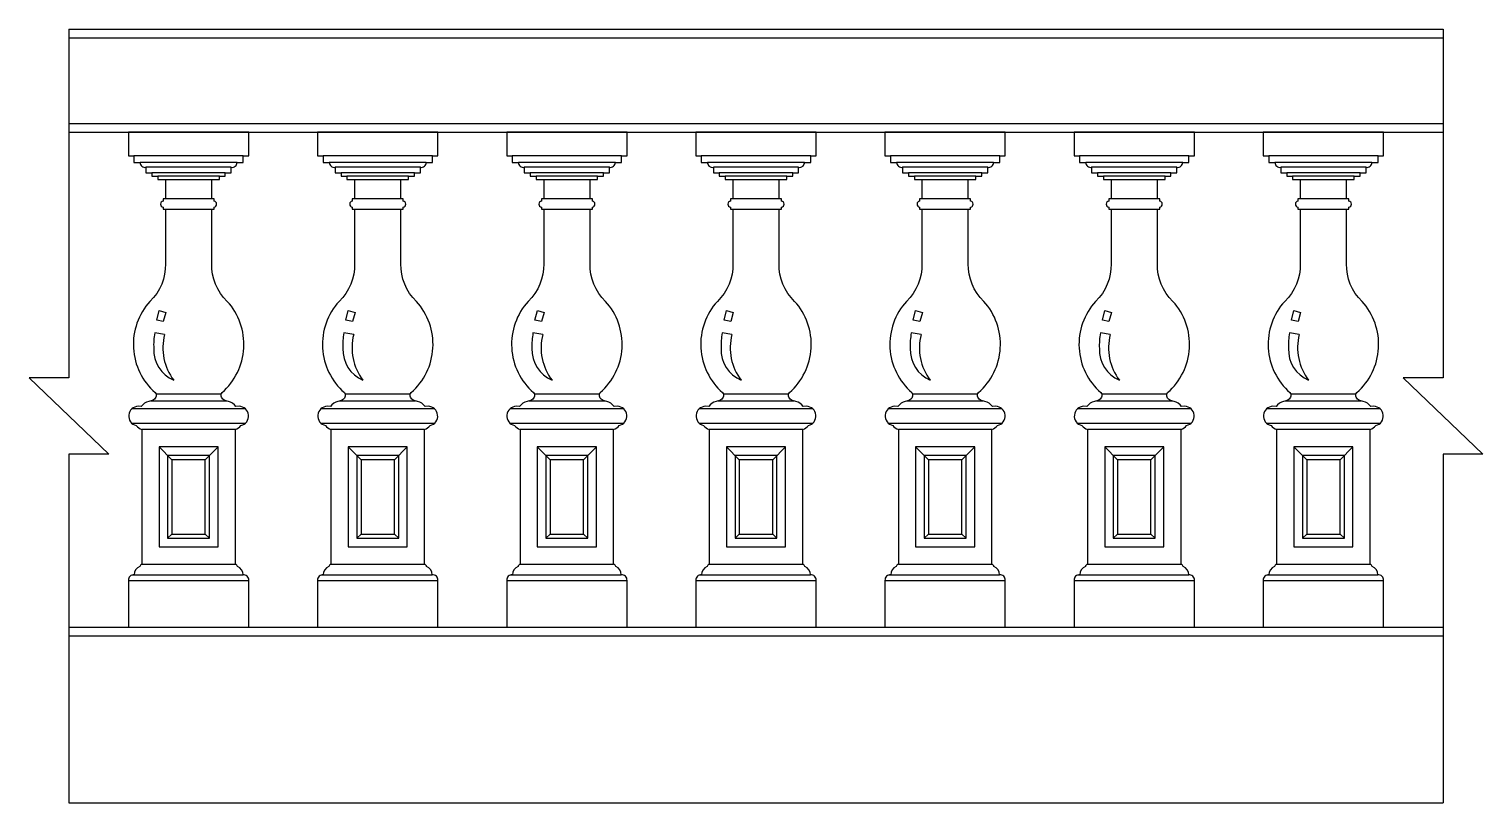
# Model space of a CAD drawing. Header units: metres. Extents: x 2340 to 4031, y 1823 to 2723.
import ezdxf

# ---------------------------------------------------------------- set-up
doc = ezdxf.new("R2010")
doc.units = ezdxf.units.M
for name, color, linetype in [('2', 2, 'Continuous'), ('3', 3, 'Continuous'), ('4', 4, 'Continuous'), ('7', 7, 'Continuous')]:
    doc.layers.add(name, color=color, linetype=linetype)

msp = doc.modelspace()

# ---------------------------------------------------------------- linework, layer by layer
at = {"layer": '2'}
msp.add_line((2386.16, 1822.63), (3984.71, 1822.63), dxfattribs=at)
at = {"layer": '3'}
for p, q in [((2386.16, 2712.63), (3984.71, 2712.63)), ((2386.16, 2612.63), (3984.71, 2612.63)), ((2581.86, 2567.39), (2469, 2567.39)), ((2575.05, 2561.89), (2475.81, 2561.89)), ((2568.14, 2555.63), (2482.72, 2555.63)), ((2801.86, 2567.39), (2689, 2567.39)), ((2795.05, 2561.89), (2695.81, 2561.89)), ((2788.14, 2555.63), (2702.72, 2555.63)), ((3021.86, 2567.39), (2909, 2567.39)), ((3015.05, 2561.89), (2915.81, 2561.89)), ((3008.14, 2555.63), (2922.72, 2555.63)), ((3241.86, 2567.39), (3129, 2567.39)), ((3235.05, 2561.89), (3135.81, 2561.89)), ((3228.14, 2555.63), (3142.72, 2555.63)), ((3461.86, 2567.39), (3349, 2567.39)), ((3455.05, 2561.89), (3355.81, 2561.89)), ((3448.14, 2555.63), (3362.72, 2555.63)), ((3681.86, 2567.39), (3569, 2567.39)), ((3675.05, 2561.89), (3575.81, 2561.89)), ((3668.14, 2555.63), (3582.72, 2555.63)), ((3901.86, 2567.39), (3789, 2567.39)), ((3895.05, 2561.89), (3795.81, 2561.89)), ((3888.14, 2555.63), (3802.72, 2555.63)), ((2561.23, 2551.75), (2489.63, 2551.75)), ((2498.52, 2547.65), (2552.34, 2547.65)), ((2781.23, 2551.75), (2709.63, 2551.75)), ((2718.52, 2547.65), (2772.34, 2547.65)), ((3001.23, 2551.75), (2929.63, 2551.75)), ((2938.52, 2547.65), (2992.34, 2547.65)), ((3221.23, 2551.75), (3149.63, 2551.75)), ((3158.52, 2547.65), (3212.34, 2547.65)), ((3441.23, 2551.75), (3369.63, 2551.75)), ((3378.52, 2547.65), (3432.34, 2547.65)), ((3661.23, 2551.75), (3589.63, 2551.75)), ((3598.52, 2547.65), (3652.34, 2547.65)), ((3881.23, 2551.75), (3809.63, 2551.75)), ((3818.52, 2547.65), (3872.34, 2547.65)), ((2552.34, 2525.13), (2498.52, 2525.13)), ((2772.34, 2525.13), (2718.52, 2525.13)), ((2992.34, 2525.13), (2938.52, 2525.13)), ((3212.34, 2525.13), (3158.52, 2525.13)), ((3432.34, 2525.13), (3378.52, 2525.13)), ((3652.34, 2525.13), (3598.52, 2525.13)), ((3872.34, 2525.13), (3818.52, 2525.13)), ((2498.52, 2513.13), (2532.01, 2513.13)), ((2532.01, 2513.13), (2552.34, 2513.13)), ((2718.52, 2513.13), (2752.01, 2513.13)), ((2752.01, 2513.13), (2772.34, 2513.13)), ((2938.52, 2513.13), (2972.01, 2513.13)), ((2972.01, 2513.13), (2992.34, 2513.13)), ((3158.52, 2513.13), (3192.01, 2513.13)), ((3192.01, 2513.13), (3212.34, 2513.13)), ((3378.52, 2513.13), (3412.01, 2513.13)), ((3412.01, 2513.13), (3432.34, 2513.13)), ((3598.52, 2513.13), (3632.01, 2513.13)), ((3632.01, 2513.13), (3652.34, 2513.13)), ((3818.52, 2513.13), (3852.01, 2513.13)), ((3852.01, 2513.13), (3872.34, 2513.13)), ((2497.44, 2367.35), (2486.01, 2369.33)), ((2717.44, 2367.35), (2706.01, 2369.33)), ((2937.44, 2367.35), (2926.01, 2369.33)), ((3157.43, 2367.35), (3146.01, 2369.33)), ((3377.44, 2367.35), (3366.01, 2369.33)), ((3597.44, 2367.35), (3586.01, 2369.33)), ((3817.44, 2367.35), (3806.01, 2369.33)), ((2487.36, 2298.34), (2563.51, 2298.34)), ((2707.36, 2298.34), (2783.51, 2298.34)), ((2927.36, 2298.34), (3003.51, 2298.34)), ((3147.35, 2298.34), (3223.51, 2298.34)), ((3367.36, 2298.34), (3443.51, 2298.34)), ((3587.36, 2298.34), (3663.51, 2298.34)), ((3807.36, 2298.34), (3883.51, 2298.34)), ((2579.84, 2256.75), (2471.02, 2256.75)), ((2799.84, 2256.75), (2691.02, 2256.75)), ((3019.84, 2256.75), (2911.02, 2256.75)), ((3239.84, 2256.75), (3131.02, 2256.75)), ((3459.84, 2256.75), (3351.02, 2256.75)), ((3679.84, 2256.75), (3571.02, 2256.75)), ((3899.84, 2256.75), (3791.02, 2256.75)), ((2506.02, 2221.75), (2491.02, 2236.75)), ((2544.84, 2221.75), (2559.84, 2236.75)), ((2726.02, 2221.75), (2711.02, 2236.75)), ((2764.84, 2221.75), (2779.84, 2236.75)), ((2946.02, 2221.75), (2931.02, 2236.75)), ((2984.84, 2221.75), (2999.84, 2236.75)), ((3166.02, 2221.75), (3151.02, 2236.75)), ((3204.84, 2221.75), (3219.84, 2236.75)), ((3386.02, 2221.75), (3371.02, 2236.75)), ((3424.84, 2221.75), (3439.84, 2236.75)), ((3606.02, 2221.75), (3591.02, 2236.75)), ((3644.84, 2221.75), (3659.84, 2236.75)), ((3826.02, 2221.75), (3811.02, 2236.75)), ((3864.84, 2221.75), (3879.84, 2236.75)), ((2506.02, 2135.36), (2501.02, 2130.36)), ((2544.84, 2135.36), (2549.84, 2130.36)), ((2726.02, 2135.36), (2721.02, 2130.36)), ((2764.84, 2135.36), (2769.84, 2130.36)), ((2946.02, 2135.36), (2941.02, 2130.36)), ((2984.84, 2135.36), (2989.84, 2130.36)), ((3166.02, 2135.36), (3161.02, 2130.36)), ((3204.84, 2135.36), (3209.84, 2130.36)), ((3386.02, 2135.36), (3381.02, 2130.36)), ((3424.84, 2135.36), (3429.84, 2130.36)), ((3606.02, 2135.36), (3601.02, 2130.36)), ((3644.84, 2135.36), (3649.84, 2130.36)), ((3826.02, 2135.36), (3821.02, 2130.36)), ((3864.84, 2135.36), (3869.84, 2130.36)), ((2471.02, 2100.36), (2579.84, 2100.36)), ((2691.02, 2100.36), (2799.84, 2100.36)), ((2911.02, 2100.36), (3019.84, 2100.36)), ((3131.02, 2100.36), (3239.84, 2100.36)), ((3351.02, 2100.36), (3459.84, 2100.36)), ((3571.02, 2100.36), (3679.84, 2100.36)), ((3791.02, 2100.36), (3899.84, 2100.36)), ((2455.43, 2081.49), (2595.43, 2081.49)), ((2460.12, 2088.01), (2588.74, 2088.01)), ((2460.12, 2088.01), (2525.43, 2088.01)), ((2460.12, 2081.49), (2525.43, 2081.49)), ((2675.43, 2081.49), (2815.43, 2081.49)), ((2680.12, 2088.01), (2808.74, 2088.01)), ((2680.12, 2088.01), (2745.43, 2088.01)), ((2680.12, 2081.49), (2745.43, 2081.49)), ((2895.43, 2081.49), (3035.43, 2081.49)), ((2900.12, 2088.01), (3028.74, 2088.01)), ((2900.12, 2088.01), (2965.43, 2088.01)), ((2900.12, 2081.49), (2965.43, 2081.49)), ((3115.43, 2081.49), (3255.43, 2081.49)), ((3120.12, 2088.01), (3248.74, 2088.01)), ((3120.12, 2088.01), (3185.43, 2088.01)), ((3120.12, 2081.49), (3185.43, 2081.49)), ((3335.43, 2081.49), (3475.43, 2081.49)), ((3340.12, 2088.01), (3468.74, 2088.01)), ((3340.12, 2088.01), (3405.43, 2088.01)), ((3340.12, 2081.49), (3405.43, 2081.49)), ((3555.43, 2081.49), (3695.43, 2081.49)), ((3560.12, 2088.01), (3688.74, 2088.01)), ((3560.12, 2088.01), (3625.43, 2088.01)), ((3560.12, 2081.49), (3625.43, 2081.49)), ((3775.43, 2081.49), (3915.43, 2081.49)), ((3780.12, 2088.01), (3845.43, 2088.01)), ((3780.12, 2088.01), (3908.74, 2088.01)), ((3780.12, 2081.49), (3845.43, 2081.49)), ((2386.16, 2017.05), (3984.71, 2017.05))]:
    msp.add_line(p, q, dxfattribs=at)
for points in [[(2386.16, 2722.63), (2386.16, 2317.18), (2339.85, 2317.18), (2432.46, 2228.07), (2386.16, 2228.07), (2386.16, 1822.63)], [(3984.71, 2722.63), (3984.71, 2317.18), (3938.4, 2317.18), (4031.01, 2228.07), (3984.71, 2228.07), (3984.71, 1822.63)], [(2488.34, 2383.98), (2491.13, 2395.31), (2498.99, 2393.05), (2496.02, 2382.58), (2488.34, 2383.98)], [(2708.34, 2383.98), (2711.13, 2395.31), (2718.99, 2393.05), (2716.02, 2382.58), (2708.34, 2383.98)], [(2928.34, 2383.98), (2931.13, 2395.31), (2938.99, 2393.05), (2936.02, 2382.58), (2928.34, 2383.98)], [(3148.34, 2383.98), (3151.13, 2395.31), (3158.99, 2393.05), (3156.02, 2382.58), (3148.34, 2383.98)], [(3368.34, 2383.98), (3371.13, 2395.31), (3378.99, 2393.05), (3376.02, 2382.58), (3368.34, 2383.98)], [(3588.34, 2383.98), (3591.13, 2395.31), (3598.99, 2393.05), (3596.02, 2382.58), (3588.34, 2383.98)], [(3808.34, 2383.98), (3811.13, 2395.31), (3818.99, 2393.05), (3816.02, 2382.58), (3808.34, 2383.98)]]:
    msp.add_lwpolyline(points, dxfattribs=at)
for points in [[(2549.84, 2226.75), (2501.02, 2226.75), (2501.02, 2130.36), (2549.84, 2130.36)], [(2544.84, 2221.75), (2506.02, 2221.75), (2506.02, 2135.36), (2544.84, 2135.36)], [(2769.84, 2226.75), (2721.02, 2226.75), (2721.02, 2130.36), (2769.84, 2130.36)], [(2764.84, 2221.75), (2726.02, 2221.75), (2726.02, 2135.36), (2764.84, 2135.36)], [(2989.84, 2226.75), (2941.02, 2226.75), (2941.02, 2130.36), (2989.84, 2130.36)], [(2984.84, 2221.75), (2946.02, 2221.75), (2946.02, 2135.36), (2984.84, 2135.36)], [(3209.84, 2226.75), (3161.02, 2226.75), (3161.02, 2130.36), (3209.84, 2130.36)], [(3204.84, 2221.75), (3166.02, 2221.75), (3166.02, 2135.36), (3204.84, 2135.36)], [(3429.84, 2226.75), (3381.02, 2226.75), (3381.02, 2130.36), (3429.84, 2130.36)], [(3424.84, 2221.75), (3386.02, 2221.75), (3386.02, 2135.36), (3424.84, 2135.36)], [(3649.84, 2226.75), (3601.02, 2226.75), (3601.02, 2130.36), (3649.84, 2130.36)], [(3644.84, 2221.75), (3606.02, 2221.75), (3606.02, 2135.36), (3644.84, 2135.36)], [(3869.84, 2226.75), (3821.02, 2226.75), (3821.02, 2130.36), (3869.84, 2130.36)], [(3864.84, 2221.75), (3826.02, 2221.75), (3826.02, 2135.36), (3864.84, 2135.36)]]:
    msp.add_lwpolyline(points, close=True, dxfattribs=at)
for centre, radius, start, end in [((2569.2, 2354.92), 84.43, 170.17, 182.47), ((2789.2, 2354.92), 84.43, 170.17, 182.47), ((3009.2, 2354.92), 84.43, 170.17, 182.47), ((3229.2, 2354.92), 84.43, 170.17, 182.47), ((3449.2, 2354.92), 84.43, 170.17, 182.47), ((3669.2, 2354.92), 84.43, 170.17, 182.47), ((3889.2, 2354.92), 84.43, 170.17, 182.47), ((2523.83, 2349.94), 39, 178.01, 246.34), ((2557.59, 2351.86), 62.12, 165.55, 217.3), ((2743.83, 2349.94), 39, 178.01, 246.34), ((2777.59, 2351.86), 62.12, 165.55, 217.3), ((2963.83, 2349.94), 39, 178.01, 246.34), ((2997.59, 2351.86), 62.12, 165.55, 217.3), ((3183.83, 2349.94), 39, 178.01, 246.34), ((3217.59, 2351.86), 62.12, 165.55, 217.3), ((3403.83, 2349.94), 39, 178.01, 246.34), ((3437.59, 2351.86), 62.12, 165.55, 217.3), ((3623.83, 2349.94), 39, 178.01, 246.34), ((3657.59, 2351.86), 62.12, 165.55, 217.3), ((3843.83, 2349.94), 39, 178.01, 246.34), ((3877.59, 2351.86), 62.12, 165.55, 217.3)]:
    msp.add_arc(centre, radius, start, end, dxfattribs=at)
at = {"layer": '4'}
for p, q in [((2386.16, 2722.63), (3984.71, 2722.63)), ((2386.16, 2602.63), (3984.71, 2602.63)), ((2386.16, 2027.05), (3984.71, 2027.05))]:
    msp.add_line(p, q, dxfattribs=at)
for points in [[(2595.43, 2027.05), (2595.43, 2081.49, 0.46), (2588.74, 2088.01, 0.33), (2582.27, 2097.46, 0.27), (2579.84, 2100.36), (2579.84, 2256.75, 0.12), (2586.31, 2261.61, 0.89), (2584.11, 2283.89), (2580.45, 2283.82, 0.16), (2571.81, 2289.65), (2567.71, 2290.84, -0.53), (2564.28, 2299.87, 0.42), (2570.39, 2405.94, -0.21), (2552.34, 2449.68), (2552.34, 2513.13), (2555.11, 2513.13), (2555.11, 2515.7, 0.39), (2558.04, 2519.13, 0.39), (2555.11, 2522.56), (2555.11, 2525.13), (2552.34, 2525.13), (2552.34, 2547.65), (2561.23, 2547.65), (2561.23, 2551.75), (2568.14, 2551.75), (2568.14, 2555.63), (2575.05, 2555.63), (2575.05, 2561.89, 0.45), (2581.86, 2567.39), (2589.05, 2567.39), (2589.05, 2575.19), (2595.43, 2575.19), (2595.43, 2602.63), (2535.43, 2602.63), (2455.43, 2602.63), (2455.43, 2575.19), (2461.82, 2575.19), (2461.82, 2567.39), (2469, 2567.39, 0.45), (2475.81, 2561.89), (2475.81, 2555.63), (2482.72, 2555.63), (2482.72, 2551.75), (2489.63, 2551.75), (2489.63, 2547.65), (2498.52, 2547.65), (2498.52, 2525.13), (2495.76, 2525.13), (2495.76, 2522.56, 0.39), (2492.82, 2519.13, 0.39), (2495.76, 2515.7), (2495.76, 2513.13), (2498.52, 2513.13), (2498.52, 2449.68, -0.21), (2480.47, 2405.94, 0.42), (2486.58, 2299.87, -0.53), (2483.15, 2290.84), (2479.05, 2289.65, 0.16), (2470.41, 2283.82), (2466.75, 2283.89, 0.89), (2464.55, 2261.61, 0.12), (2471.02, 2256.75), (2471.02, 2100.36, 0.27), (2468.59, 2097.46, 0.33), (2462.12, 2088.01, 0.46), (2455.43, 2081.49), (2455.43, 2027.05)], [(2815.43, 2027.05), (2815.43, 2081.49, 0.46), (2808.74, 2088.01, 0.33), (2802.27, 2097.46, 0.27), (2799.84, 2100.36), (2799.84, 2256.75, 0.12), (2806.31, 2261.61, 0.89), (2804.11, 2283.89), (2800.45, 2283.82, 0.16), (2791.81, 2289.65), (2787.71, 2290.84, -0.53), (2784.28, 2299.87, 0.42), (2790.39, 2405.94, -0.21), (2772.34, 2449.68), (2772.34, 2513.13), (2775.11, 2513.13), (2775.11, 2515.7, 0.39), (2778.04, 2519.13, 0.39), (2775.11, 2522.56), (2775.11, 2525.13), (2772.34, 2525.13), (2772.34, 2547.65), (2781.23, 2547.65), (2781.23, 2551.75), (2788.14, 2551.75), (2788.14, 2555.63), (2795.05, 2555.63), (2795.05, 2561.89, 0.45), (2801.86, 2567.39), (2809.05, 2567.39), (2809.05, 2575.19), (2815.43, 2575.19), (2815.43, 2602.63), (2755.43, 2602.63), (2675.43, 2602.63), (2675.43, 2575.19), (2681.82, 2575.19), (2681.82, 2567.39), (2689, 2567.39, 0.45), (2695.81, 2561.89), (2695.81, 2555.63), (2702.72, 2555.63), (2702.72, 2551.75), (2709.63, 2551.75), (2709.63, 2547.65), (2718.52, 2547.65), (2718.52, 2525.13), (2715.76, 2525.13), (2715.76, 2522.56, 0.39), (2712.82, 2519.13, 0.39), (2715.76, 2515.7), (2715.76, 2513.13), (2718.52, 2513.13), (2718.52, 2449.68, -0.21), (2700.47, 2405.94, 0.42), (2706.58, 2299.87, -0.53), (2703.15, 2290.84), (2699.05, 2289.65, 0.16), (2690.41, 2283.82), (2686.75, 2283.89, 0.89), (2684.55, 2261.61, 0.12), (2691.02, 2256.75), (2691.02, 2100.36, 0.27), (2688.59, 2097.46, 0.33), (2682.12, 2088.01, 0.46), (2675.43, 2081.49), (2675.43, 2027.05)], [(3035.43, 2027.05), (3035.43, 2081.49, 0.46), (3028.74, 2088.01, 0.33), (3022.27, 2097.46, 0.27), (3019.84, 2100.36), (3019.84, 2256.75, 0.12), (3026.31, 2261.61, 0.89), (3024.11, 2283.89), (3020.45, 2283.82, 0.16), (3011.81, 2289.65), (3007.71, 2290.84, -0.53), (3004.28, 2299.87, 0.42), (3010.39, 2405.94, -0.21), (2992.34, 2449.68), (2992.34, 2513.13), (2995.11, 2513.13), (2995.11, 2515.7, 0.39), (2998.04, 2519.13, 0.39), (2995.11, 2522.56), (2995.11, 2525.13), (2992.34, 2525.13), (2992.34, 2547.65), (3001.23, 2547.65), (3001.23, 2551.75), (3008.14, 2551.75), (3008.14, 2555.63), (3015.05, 2555.63), (3015.05, 2561.89, 0.45), (3021.86, 2567.39), (3029.05, 2567.39), (3029.05, 2575.19), (3035.43, 2575.19), (3035.43, 2602.63), (2975.43, 2602.63), (2895.43, 2602.63), (2895.43, 2575.19), (2901.82, 2575.19), (2901.82, 2567.39), (2909, 2567.39, 0.45), (2915.81, 2561.89), (2915.81, 2555.63), (2922.72, 2555.63), (2922.72, 2551.75), (2929.63, 2551.75), (2929.63, 2547.65), (2938.52, 2547.65), (2938.52, 2525.13), (2935.76, 2525.13), (2935.76, 2522.56, 0.39), (2932.82, 2519.13, 0.39), (2935.76, 2515.7), (2935.76, 2513.13), (2938.52, 2513.13), (2938.52, 2449.68, -0.21), (2920.47, 2405.94, 0.42), (2926.58, 2299.87, -0.53), (2923.15, 2290.84), (2919.05, 2289.65, 0.16), (2910.41, 2283.82), (2906.75, 2283.89, 0.89), (2904.55, 2261.61, 0.12), (2911.02, 2256.75), (2911.02, 2100.36, 0.27), (2908.59, 2097.46, 0.33), (2902.12, 2088.01, 0.46), (2895.43, 2081.49), (2895.43, 2027.05)], [(3255.43, 2027.05), (3255.43, 2081.49, 0.46), (3248.74, 2088.01, 0.33), (3242.27, 2097.46, 0.27), (3239.84, 2100.36), (3239.84, 2256.75, 0.12), (3246.31, 2261.61, 0.89), (3244.11, 2283.89), (3240.45, 2283.82, 0.16), (3231.81, 2289.65), (3227.71, 2290.84, -0.53), (3224.28, 2299.87, 0.42), (3230.39, 2405.94, -0.21), (3212.34, 2449.68), (3212.34, 2513.13), (3215.11, 2513.13), (3215.11, 2515.7, 0.39), (3218.04, 2519.13, 0.39), (3215.11, 2522.56), (3215.11, 2525.13), (3212.34, 2525.13), (3212.34, 2547.65), (3221.23, 2547.65), (3221.23, 2551.75), (3228.14, 2551.75), (3228.14, 2555.63), (3235.05, 2555.63), (3235.05, 2561.89, 0.45), (3241.86, 2567.39), (3249.04, 2567.39), (3249.04, 2575.19), (3255.43, 2575.19), (3255.43, 2602.63), (3195.43, 2602.63), (3115.43, 2602.63), (3115.43, 2575.19), (3121.82, 2575.19), (3121.82, 2567.39), (3129, 2567.39, 0.45), (3135.81, 2561.89), (3135.81, 2555.63), (3142.72, 2555.63), (3142.72, 2551.75), (3149.63, 2551.75), (3149.63, 2547.65), (3158.52, 2547.65), (3158.52, 2525.13), (3155.76, 2525.13), (3155.76, 2522.56, 0.39), (3152.82, 2519.13, 0.39), (3155.76, 2515.7), (3155.76, 2513.13), (3158.52, 2513.13), (3158.52, 2449.68, -0.21), (3140.47, 2405.94, 0.42), (3146.58, 2299.87, -0.53), (3143.15, 2290.84), (3139.05, 2289.65, 0.16), (3130.41, 2283.82), (3126.75, 2283.89, 0.89), (3124.55, 2261.61, 0.12), (3131.02, 2256.75), (3131.02, 2100.36, 0.27), (3128.59, 2097.46, 0.33), (3122.12, 2088.01, 0.46), (3115.43, 2081.49), (3115.43, 2027.05)], [(3475.43, 2027.05), (3475.43, 2081.49, 0.46), (3468.74, 2088.01, 0.33), (3462.27, 2097.46, 0.27), (3459.84, 2100.36), (3459.84, 2256.75, 0.12), (3466.31, 2261.61, 0.89), (3464.11, 2283.89), (3460.45, 2283.82, 0.16), (3451.81, 2289.65), (3447.71, 2290.84, -0.53), (3444.28, 2299.87, 0.42), (3450.39, 2405.94, -0.21), (3432.34, 2449.68), (3432.34, 2513.13), (3435.11, 2513.13), (3435.11, 2515.7, 0.39), (3438.04, 2519.13, 0.39), (3435.11, 2522.56), (3435.11, 2525.13), (3432.34, 2525.13), (3432.34, 2547.65), (3441.23, 2547.65), (3441.23, 2551.75), (3448.14, 2551.75), (3448.14, 2555.63), (3455.05, 2555.63), (3455.05, 2561.89, 0.45), (3461.86, 2567.39), (3469.05, 2567.39), (3469.05, 2575.19), (3475.43, 2575.19), (3475.43, 2602.63), (3415.43, 2602.63), (3335.43, 2602.63), (3335.43, 2575.19), (3341.82, 2575.19), (3341.82, 2567.39), (3349, 2567.39, 0.45), (3355.81, 2561.89), (3355.81, 2555.63), (3362.72, 2555.63), (3362.72, 2551.75), (3369.63, 2551.75), (3369.63, 2547.65), (3378.52, 2547.65), (3378.52, 2525.13), (3375.76, 2525.13), (3375.76, 2522.56, 0.39), (3372.82, 2519.13, 0.39), (3375.76, 2515.7), (3375.76, 2513.13), (3378.52, 2513.13), (3378.52, 2449.68, -0.21), (3360.47, 2405.94, 0.42), (3366.58, 2299.87, -0.53), (3363.15, 2290.84), (3359.05, 2289.65, 0.16), (3350.41, 2283.82), (3346.75, 2283.89, 0.89), (3344.55, 2261.61, 0.12), (3351.02, 2256.75), (3351.02, 2100.36, 0.27), (3348.59, 2097.46, 0.33), (3342.12, 2088.01, 0.46), (3335.43, 2081.49), (3335.43, 2027.05)], [(3695.43, 2027.05), (3695.43, 2081.49, 0.46), (3688.74, 2088.01, 0.33), (3682.27, 2097.46, 0.27), (3679.84, 2100.36), (3679.84, 2256.75, 0.12), (3686.31, 2261.61, 0.89), (3684.11, 2283.89), (3680.45, 2283.82, 0.16), (3671.81, 2289.65), (3667.71, 2290.84, -0.53), (3664.28, 2299.87, 0.42), (3670.39, 2405.94, -0.21), (3652.34, 2449.68), (3652.34, 2513.13), (3655.11, 2513.13), (3655.11, 2515.7, 0.39), (3658.04, 2519.13, 0.39), (3655.11, 2522.56), (3655.11, 2525.13), (3652.34, 2525.13), (3652.34, 2547.65), (3661.23, 2547.65), (3661.23, 2551.75), (3668.14, 2551.75), (3668.14, 2555.63), (3675.05, 2555.63), (3675.05, 2561.89, 0.45), (3681.86, 2567.39), (3689.05, 2567.39), (3689.05, 2575.19), (3695.43, 2575.19), (3695.43, 2602.63), (3635.43, 2602.63), (3555.43, 2602.63), (3555.43, 2575.19), (3561.82, 2575.19), (3561.82, 2567.39), (3569, 2567.39, 0.45), (3575.81, 2561.89), (3575.81, 2555.63), (3582.72, 2555.63), (3582.72, 2551.75), (3589.63, 2551.75), (3589.63, 2547.65), (3598.52, 2547.65), (3598.52, 2525.13), (3595.76, 2525.13), (3595.76, 2522.56, 0.39), (3592.82, 2519.13, 0.39), (3595.76, 2515.7), (3595.76, 2513.13), (3598.52, 2513.13), (3598.52, 2449.68, -0.21), (3580.47, 2405.94, 0.42), (3586.58, 2299.87, -0.53), (3583.15, 2290.84), (3579.05, 2289.65, 0.16), (3570.41, 2283.82), (3566.75, 2283.89, 0.89), (3564.55, 2261.61, 0.12), (3571.02, 2256.75), (3571.02, 2100.36, 0.27), (3568.59, 2097.46, 0.33), (3562.12, 2088.01, 0.46), (3555.43, 2081.49), (3555.43, 2027.05)], [(3915.43, 2027.05), (3915.43, 2081.49, 0.46), (3908.74, 2088.01, 0.33), (3902.27, 2097.46, 0.27), (3899.84, 2100.36), (3899.84, 2256.75, 0.12), (3906.31, 2261.61, 0.89), (3904.11, 2283.89), (3900.45, 2283.82, 0.16), (3891.81, 2289.65), (3887.71, 2290.84, -0.53), (3884.28, 2299.87, 0.42), (3890.39, 2405.94, -0.21), (3872.34, 2449.68), (3872.34, 2513.13), (3875.11, 2513.13), (3875.11, 2515.7, 0.39), (3878.04, 2519.13, 0.39), (3875.11, 2522.56), (3875.11, 2525.13), (3872.34, 2525.13), (3872.34, 2547.65), (3881.23, 2547.65), (3881.23, 2551.75), (3888.14, 2551.75), (3888.14, 2555.63), (3895.05, 2555.63), (3895.05, 2561.89, 0.45), (3901.86, 2567.39), (3909.05, 2567.39), (3909.05, 2575.19), (3915.43, 2575.19), (3915.43, 2602.63), (3855.43, 2602.63), (3775.43, 2602.63), (3775.43, 2575.19), (3781.82, 2575.19), (3781.82, 2567.39), (3789, 2567.39, 0.45), (3795.81, 2561.89), (3795.81, 2555.63), (3802.72, 2555.63), (3802.72, 2551.75), (3809.63, 2551.75), (3809.63, 2547.65), (3818.52, 2547.65), (3818.52, 2525.13), (3815.76, 2525.13), (3815.76, 2522.56, 0.39), (3812.82, 2519.13, 0.39), (3815.76, 2515.7), (3815.76, 2513.13), (3818.52, 2513.13), (3818.52, 2449.68, -0.21), (3800.47, 2405.94, 0.42), (3806.58, 2299.87, -0.53), (3803.15, 2290.84), (3799.05, 2289.65, 0.16), (3790.41, 2283.82), (3786.75, 2283.89, 0.89), (3784.55, 2261.61, 0.12), (3791.02, 2256.75), (3791.02, 2100.36, 0.27), (3788.59, 2097.46, 0.33), (3782.12, 2088.01, 0.46), (3775.43, 2081.49), (3775.43, 2027.05)]]:
    msp.add_lwpolyline(points, format="xyb", dxfattribs=at)
at = {"layer": '7'}
for p, q in [((2589.05, 2575.19), (2461.82, 2575.19)), ((2809.05, 2575.19), (2681.82, 2575.19)), ((3029.05, 2575.19), (2901.82, 2575.19)), ((3249.04, 2575.19), (3121.82, 2575.19)), ((3469.05, 2575.19), (3341.82, 2575.19)), ((3689.05, 2575.19), (3561.82, 2575.19)), ((3909.05, 2575.19), (3781.82, 2575.19)), ((2481.41, 2290.34), (2569.46, 2290.34)), ((2701.41, 2290.34), (2789.46, 2290.34)), ((2921.41, 2290.34), (3009.46, 2290.34)), ((3141.41, 2290.34), (3229.45, 2290.34)), ((3361.41, 2290.34), (3449.46, 2290.34)), ((3581.41, 2290.34), (3669.46, 2290.34)), ((3801.41, 2290.34), (3889.46, 2290.34)), ((2591.44, 2281.02), (2459.43, 2281.02)), ((2811.44, 2281.02), (2679.43, 2281.02)), ((3031.44, 2281.02), (2899.43, 2281.02)), ((3251.44, 2281.02), (3119.43, 2281.02)), ((3471.44, 2281.02), (3339.43, 2281.02)), ((3691.44, 2281.02), (3559.43, 2281.02)), ((3911.44, 2281.02), (3779.43, 2281.02)), ((2459.42, 2264.24), (2591.44, 2264.24)), ((2679.42, 2264.24), (2811.44, 2264.24)), ((2899.42, 2264.24), (3031.44, 2264.24)), ((3119.42, 2264.24), (3251.44, 2264.24)), ((3339.42, 2264.24), (3471.44, 2264.24)), ((3559.42, 2264.24), (3691.44, 2264.24)), ((3779.42, 2264.24), (3911.44, 2264.24))]:
    msp.add_line(p, q, dxfattribs=at)
for points in [[(2559.84, 2236.75), (2491.02, 2236.75), (2491.02, 2120.36), (2559.84, 2120.36)], [(2779.84, 2236.75), (2711.02, 2236.75), (2711.02, 2120.36), (2779.84, 2120.36)], [(2999.84, 2236.75), (2931.02, 2236.75), (2931.02, 2120.36), (2999.84, 2120.36)], [(3219.84, 2236.75), (3151.02, 2236.75), (3151.02, 2120.36), (3219.84, 2120.36)], [(3439.84, 2236.75), (3371.02, 2236.75), (3371.02, 2120.36), (3439.84, 2120.36)], [(3659.84, 2236.75), (3591.02, 2236.75), (3591.02, 2120.36), (3659.84, 2120.36)], [(3879.84, 2236.75), (3811.02, 2236.75), (3811.02, 2120.36), (3879.84, 2120.36)]]:
    msp.add_lwpolyline(points, close=True, dxfattribs=at)

doc.saveas('drawing.dxf')
